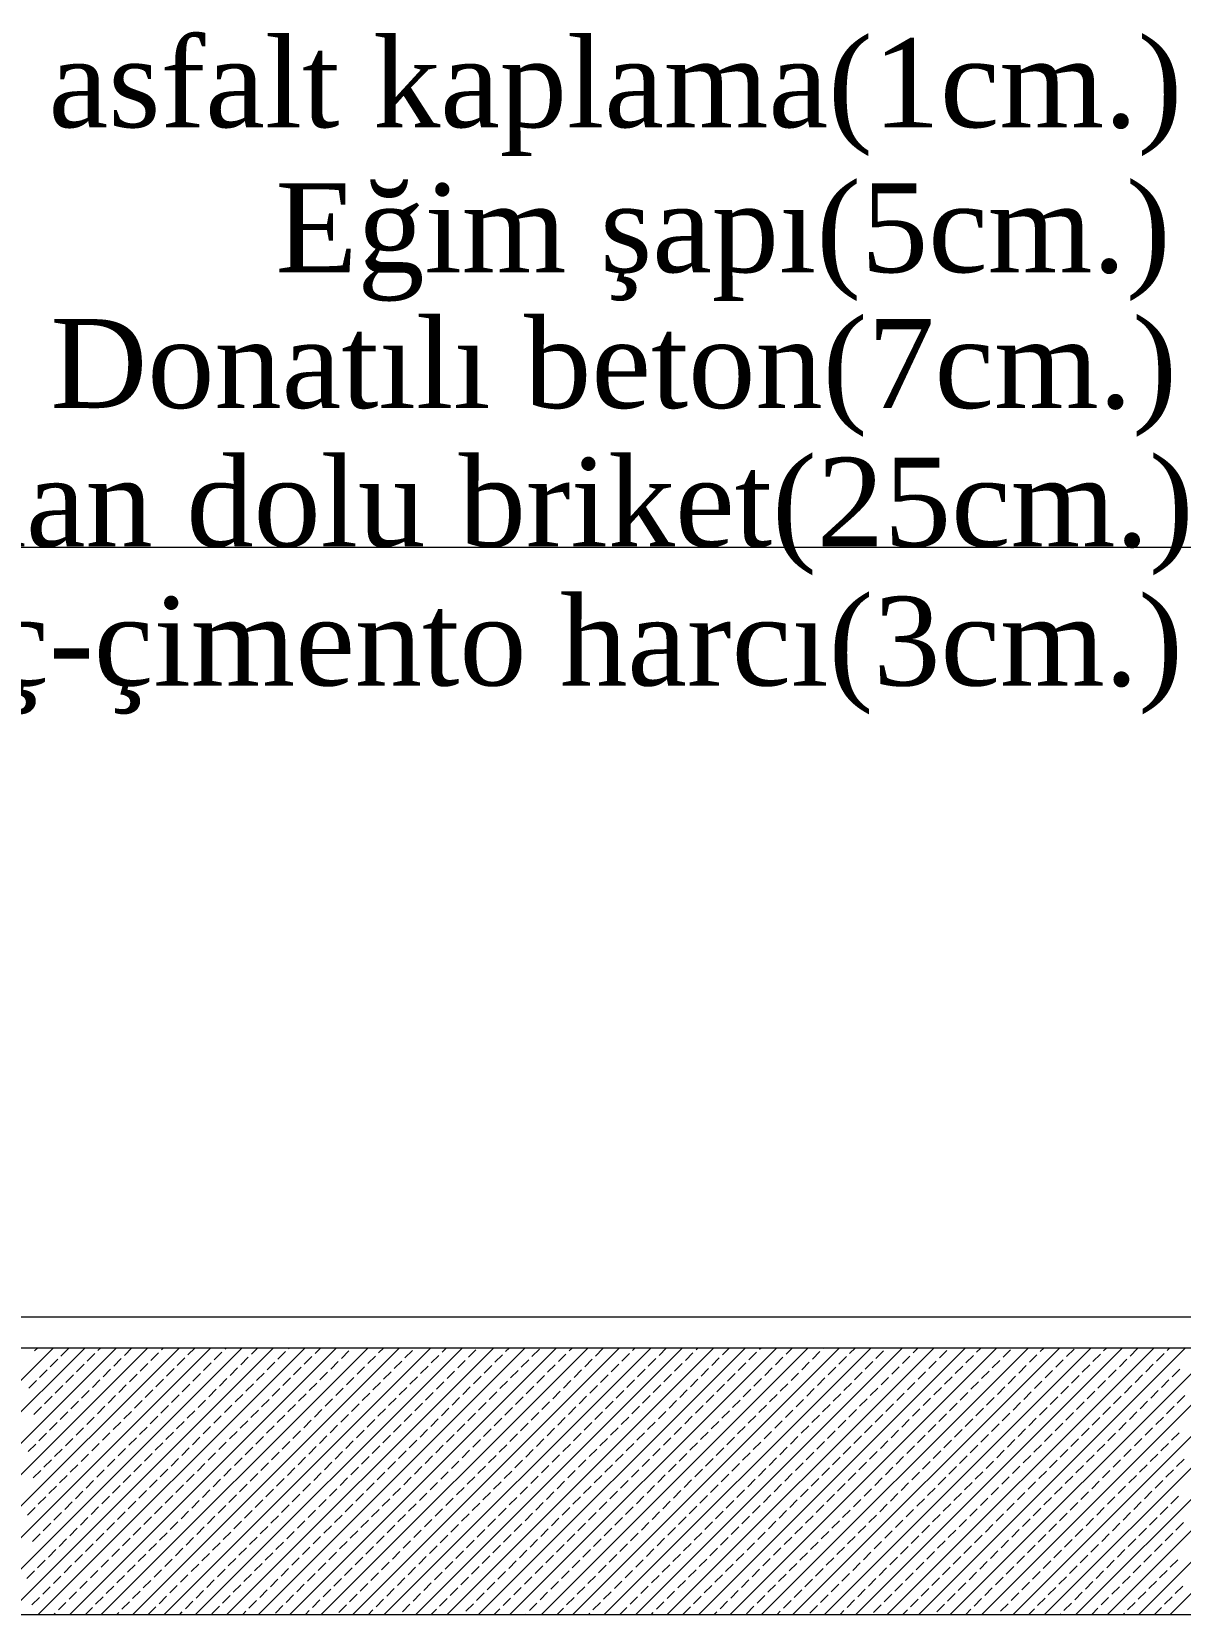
# Model space of a CAD drawing. Header units: millimetres. Extents: x -16104 to 67872, y -88009 to 12107.
# Drawn here: x 45274.4 to 45403.5, y -5663.5 to -5485.5 of the extents above; entities that cross this region are included whole.
import ezdxf

# ---------------------------------------------------------------- set-up
doc = ezdxf.new("R2010")
doc.units = ezdxf.units.MM
doc.layers.add('TARAMA', color=8, linetype='Continuous', lineweight=15)
doc.styles.add('ÖLÇÜ', font='times.ttf', dxfattribs={"height": 15})

msp = doc.modelspace()

# ---------------------------------------------------------------- linework, layer by layer
at = {"layer": 'TARAMA'}
for p, q in [((45564.53, -5543.52), (45060.03, -5543.52)), ((45041.2, -5630.04), (45492, -5630.04)), ((45041.2, -5630.04), (45440, -5630.04)), ((44625.03, -5633.52), (45689.53, -5633.52)), ((45246.84, -5663.52), (45276.84, -5633.52)), ((45250.37, -5663.52), (45280.37, -5633.52)), ((45253.91, -5663.52), (45283.91, -5633.52)), ((45257.44, -5663.52), (45287.44, -5633.52)), ((45260.98, -5663.52), (45290.98, -5633.52)), ((45264.51, -5663.52), (45294.51, -5633.52)), ((45268.05, -5663.52), (45298.05, -5633.52)), ((45271.58, -5663.52), (45301.58, -5633.52)), ((45274.69, -5633.89), (45275.06, -5633.52)), ((45275.12, -5663.52), (45305.12, -5633.52)), ((45276.46, -5635.66), (45277.31, -5634.81)), ((45277.66, -5634.46), (45278.51, -5633.61)), ((45278.65, -5663.52), (45308.65, -5633.52)), ((45280.63, -5635.02), (45281.48, -5634.17)), ((45281.83, -5633.82), (45282.14, -5633.52)), ((45282.19, -5663.52), (45312.19, -5633.52)), ((45283.6, -5635.59), (45284.45, -5634.74)), ((45284.8, -5634.39), (45285.65, -5633.54)), ((45285.73, -5663.52), (45315.73, -5633.52)), ((45287.77, -5634.95), (45288.62, -5634.1)), ((45288.97, -5633.75), (45289.21, -5633.52)), ((45289.26, -5663.52), (45319.26, -5633.52)), ((45290.74, -5635.52), (45291.59, -5634.67)), ((45291.94, -5634.32), (45292.74, -5633.52)), ((45292.8, -5663.52), (45322.8, -5633.52)), ((45294.91, -5634.88), (45295.76, -5634.03)), ((45296.12, -5633.68), (45296.28, -5633.52)), ((45296.33, -5663.52), (45326.33, -5633.52)), ((45297.88, -5635.45), (45298.73, -5634.6)), ((45299.09, -5634.24), (45299.81, -5633.52)), ((45299.87, -5663.52), (45329.87, -5633.52)), ((45302.06, -5634.81), (45302.9, -5633.96)), ((45303.26, -5633.61), (45303.35, -5633.52)), ((45303.4, -5663.52), (45333.4, -5633.52)), ((45305.03, -5635.38), (45305.87, -5634.53)), ((45306.23, -5634.17), (45306.88, -5633.52)), ((45306.94, -5663.52), (45336.94, -5633.52)), ((45309.2, -5634.74), (45310.05, -5633.89)), ((45310.4, -5633.54), (45310.42, -5633.52)), ((45310.47, -5663.52), (45340.47, -5633.52)), ((45312.17, -5635.31), (45313.02, -5634.46)), ((45313.37, -5634.1), (45313.96, -5633.52)), ((45314.01, -5663.52), (45344.01, -5633.52)), ((45316.34, -5634.67), (45317.19, -5633.82)), ((45317.55, -5663.52), (45347.55, -5633.52)), ((45319.31, -5635.23), (45320.16, -5634.39)), ((45320.51, -5634.03), (45321.03, -5633.52)), ((45321.08, -5663.52), (45351.08, -5633.52)), ((45322.28, -5635.8), (45323.13, -5634.95)), ((45323.48, -5634.6), (45324.33, -5633.75)), ((45324.62, -5663.52), (45354.62, -5633.52)), ((45326.45, -5635.16), (45327.3, -5634.32)), ((45327.65, -5633.96), (45328.1, -5633.52)), ((45328.15, -5663.52), (45358.15, -5633.52)), ((45329.42, -5635.73), (45330.27, -5634.88)), ((45330.62, -5634.53), (45331.47, -5633.68)), ((45331.69, -5663.52), (45361.69, -5633.52)), ((45333.59, -5635.09), (45334.44, -5634.24)), ((45334.8, -5633.89), (45335.17, -5633.52)), ((45335.22, -5663.52), (45365.22, -5633.52)), ((45336.56, -5635.66), (45337.41, -5634.81)), ((45337.76, -5634.46), (45338.61, -5633.61)), ((45338.76, -5663.52), (45368.76, -5633.52)), ((45340.73, -5635.02), (45341.58, -5634.17)), ((45341.94, -5633.82), (45342.24, -5633.52)), ((45342.29, -5663.52), (45372.29, -5633.52)), ((45343.7, -5635.59), (45344.55, -5634.74)), ((45344.91, -5634.39), (45345.76, -5633.54)), ((45345.83, -5663.52), (45375.83, -5633.52)), ((45347.88, -5634.95), (45348.73, -5634.1)), ((45349.08, -5633.75), (45349.31, -5633.52)), ((45349.37, -5663.52), (45379.37, -5633.52)), ((45350.85, -5635.52), (45351.69, -5634.67)), ((45352.05, -5634.32), (45352.85, -5633.52)), ((45352.9, -5663.52), (45382.9, -5633.52)), ((45355.02, -5634.88), (45355.87, -5634.03)), ((45356.22, -5633.68), (45356.38, -5633.52)), ((45356.44, -5663.52), (45386.44, -5633.52)), ((45357.99, -5635.45), (45358.84, -5634.6)), ((45359.19, -5634.24), (45359.92, -5633.52)), ((45359.97, -5663.52), (45389.97, -5633.52)), ((45362.16, -5634.81), (45363.01, -5633.96)), ((45363.36, -5633.61), (45363.45, -5633.52)), ((45363.51, -5663.52), (45393.51, -5633.52)), ((45365.13, -5635.38), (45365.98, -5634.53)), ((45366.33, -5634.17), (45366.99, -5633.52)), ((45367.04, -5663.52), (45397.04, -5633.52)), ((45369.3, -5634.74), (45370.15, -5633.89)), ((45370.5, -5633.54), (45370.52, -5633.52)), ((45370.58, -5663.52), (45400.58, -5633.52)), ((45372.27, -5635.31), (45373.12, -5634.46)), ((45373.47, -5634.1), (45374.06, -5633.52)), ((45374.11, -5663.52), (45404.11, -5633.52)), ((45376.44, -5634.67), (45377.29, -5633.82)), ((45377.65, -5663.52), (45407.65, -5633.52)), ((45379.41, -5635.23), (45380.26, -5634.39)), ((45380.62, -5634.03), (45381.13, -5633.52)), ((45381.19, -5663.52), (45411.19, -5633.52)), ((45382.38, -5635.8), (45383.23, -5634.95)), ((45383.59, -5634.6), (45384.43, -5633.75)), ((45384.72, -5663.52), (45414.72, -5633.52)), ((45386.56, -5635.16), (45387.4, -5634.32)), ((45387.76, -5633.96), (45388.2, -5633.52)), ((45388.26, -5663.52), (45418.26, -5633.52)), ((45389.53, -5635.73), (45390.37, -5634.88)), ((45390.73, -5634.53), (45391.58, -5633.68)), ((45391.79, -5663.52), (45421.79, -5633.52)), ((45393.7, -5635.09), (45394.55, -5634.24)), ((45394.9, -5633.89), (45395.27, -5633.52)), ((45395.33, -5663.52), (45425.33, -5633.52)), ((45396.67, -5635.66), (45397.52, -5634.81)), ((45397.87, -5634.46), (45398.72, -5633.61)), ((45398.86, -5663.52), (45428.86, -5633.52)), ((45400.84, -5635.02), (45401.69, -5634.17)), ((45402.04, -5633.82), (45402.34, -5633.52)), ((45402.4, -5663.52), (45432.4, -5633.52)), ((45275.26, -5636.86), (45276.11, -5636.01)), ((45278.23, -5637.43), (45279.08, -5636.58)), ((45279.43, -5636.22), (45280.28, -5635.38)), ((45282.4, -5636.79), (45283.25, -5635.94)), ((45285.37, -5637.36), (45286.22, -5636.51)), ((45286.57, -5636.15), (45287.42, -5635.31)), ((45289.54, -5636.72), (45290.39, -5635.87)), ((45292.51, -5637.28), (45293.36, -5636.44)), ((45293.71, -5636.08), (45294.56, -5635.23)), ((45296.68, -5636.65), (45297.53, -5635.8)), ((45299.65, -5637.21), (45300.5, -5636.37)), ((45300.85, -5636.01), (45301.7, -5635.16)), ((45303.82, -5636.58), (45304.67, -5635.73)), ((45306.79, -5637.14), (45307.64, -5636.29)), ((45308, -5635.94), (45308.84, -5635.09)), ((45310.97, -5636.51), (45311.81, -5635.66)), ((45313.94, -5637.07), (45314.78, -5636.22)), ((45315.14, -5635.87), (45315.99, -5635.02)), ((45318.11, -5636.44), (45318.96, -5635.59)), ((45321.08, -5637), (45321.93, -5636.15)), ((45324.05, -5637.57), (45324.9, -5636.72)), ((45325.25, -5636.37), (45326.1, -5635.52)), ((45328.22, -5636.93), (45329.07, -5636.08)), ((45331.19, -5637.5), (45332.04, -5636.65)), ((45332.39, -5636.29), (45333.24, -5635.45)), ((45335.36, -5636.86), (45336.21, -5636.01)), ((45338.33, -5637.43), (45339.18, -5636.58)), ((45339.53, -5636.22), (45340.38, -5635.38)), ((45342.5, -5636.79), (45343.35, -5635.94)), ((45345.47, -5637.36), (45346.32, -5636.51)), ((45346.67, -5636.15), (45347.52, -5635.31)), ((45349.64, -5636.72), (45350.49, -5635.87)), ((45352.61, -5637.28), (45353.46, -5636.44)), ((45353.82, -5636.08), (45354.66, -5635.23)), ((45356.79, -5636.65), (45357.63, -5635.8)), ((45359.76, -5637.21), (45360.6, -5636.37)), ((45360.96, -5636.01), (45361.81, -5635.16)), ((45363.93, -5636.58), (45364.78, -5635.73)), ((45366.9, -5637.14), (45367.75, -5636.29)), ((45368.1, -5635.94), (45368.95, -5635.09)), ((45371.07, -5636.51), (45371.92, -5635.66)), ((45374.04, -5637.07), (45374.89, -5636.22)), ((45375.24, -5635.87), (45376.09, -5635.02)), ((45378.21, -5636.44), (45379.06, -5635.59)), ((45381.18, -5637), (45382.03, -5636.15)), ((45384.15, -5637.57), (45385, -5636.72)), ((45385.35, -5636.37), (45386.2, -5635.52)), ((45388.32, -5636.93), (45389.17, -5636.08)), ((45391.29, -5637.5), (45392.14, -5636.65)), ((45392.49, -5636.29), (45393.34, -5635.45)), ((45395.46, -5636.86), (45396.31, -5636.01)), ((45398.43, -5637.43), (45399.28, -5636.58)), ((45399.64, -5636.22), (45400.49, -5635.38)), ((45402.61, -5636.79), (45403.46, -5635.94)), ((45274.05, -5638.06), (45274.9, -5637.21)), ((45277.02, -5638.63), (45277.87, -5637.78)), ((45279.99, -5639.19), (45280.84, -5638.35)), ((45281.2, -5637.99), (45282.04, -5637.14)), ((45284.17, -5638.56), (45285.01, -5637.71)), ((45287.14, -5639.12), (45287.98, -5638.27)), ((45288.34, -5637.92), (45289.19, -5637.07)), ((45291.31, -5638.49), (45292.16, -5637.64)), ((45294.28, -5639.05), (45295.13, -5638.2)), ((45295.48, -5637.85), (45296.33, -5637)), ((45298.45, -5638.42), (45299.3, -5637.57)), ((45301.42, -5638.98), (45302.27, -5638.13)), ((45302.62, -5637.78), (45303.47, -5636.93)), ((45305.59, -5638.35), (45306.44, -5637.5)), ((45308.56, -5638.91), (45309.41, -5638.06)), ((45309.76, -5637.71), (45310.61, -5636.86)), ((45312.73, -5638.27), (45313.58, -5637.43)), ((45315.7, -5638.84), (45316.55, -5637.99)), ((45316.91, -5637.64), (45317.75, -5636.79)), ((45319.88, -5638.2), (45320.72, -5637.36)), ((45322.84, -5638.77), (45323.69, -5637.92)), ((45325.81, -5639.34), (45326.66, -5638.49)), ((45327.02, -5638.13), (45327.87, -5637.28)), ((45329.99, -5638.7), (45330.84, -5637.85)), ((45332.96, -5639.26), (45333.81, -5638.42)), ((45334.16, -5638.06), (45335.01, -5637.21)), ((45337.13, -5638.63), (45337.98, -5637.78)), ((45340.1, -5639.19), (45340.95, -5638.35)), ((45341.3, -5637.99), (45342.15, -5637.14)), ((45344.27, -5638.56), (45345.12, -5637.71)), ((45347.24, -5639.12), (45348.09, -5638.27)), ((45348.44, -5637.92), (45349.29, -5637.07)), ((45351.41, -5638.49), (45352.26, -5637.64)), ((45354.38, -5639.05), (45355.23, -5638.2)), ((45355.58, -5637.85), (45356.43, -5637)), ((45358.55, -5638.42), (45359.4, -5637.57)), ((45361.52, -5638.98), (45362.37, -5638.13)), ((45362.73, -5637.78), (45363.57, -5636.93)), ((45365.7, -5638.35), (45366.54, -5637.5)), ((45368.67, -5638.91), (45369.51, -5638.06)), ((45369.87, -5637.71), (45370.72, -5636.86)), ((45372.84, -5638.27), (45373.69, -5637.43)), ((45375.81, -5638.84), (45376.66, -5637.99)), ((45377.01, -5637.64), (45377.86, -5636.79)), ((45379.98, -5638.2), (45380.83, -5637.36)), ((45382.95, -5638.77), (45383.8, -5637.92)), ((45385.92, -5639.34), (45386.77, -5638.49)), ((45387.12, -5638.13), (45387.97, -5637.28)), ((45390.09, -5638.7), (45390.94, -5637.85)), ((45393.06, -5639.26), (45393.91, -5638.42)), ((45394.26, -5638.06), (45395.11, -5637.21)), ((45397.23, -5638.63), (45398.08, -5637.78)), ((45400.2, -5639.19), (45401.05, -5638.35)), ((45401.4, -5637.99), (45402.25, -5637.14)), ((45274.62, -5641.03), (45275.47, -5640.18)), ((45275.82, -5639.83), (45276.67, -5638.98)), ((45278.79, -5640.4), (45279.64, -5639.55)), ((45281.76, -5640.96), (45282.61, -5640.11)), ((45282.96, -5639.76), (45283.81, -5638.91)), ((45285.93, -5640.33), (45286.78, -5639.48)), ((45288.9, -5640.89), (45289.75, -5640.04)), ((45290.11, -5639.69), (45290.95, -5638.84)), ((45293.08, -5640.25), (45293.92, -5639.41)), ((45296.05, -5640.82), (45296.89, -5639.97)), ((45297.25, -5639.62), (45298.1, -5638.77)), ((45300.22, -5640.18), (45301.07, -5639.34)), ((45303.19, -5640.75), (45304.04, -5639.9)), ((45304.39, -5639.55), (45305.24, -5638.7)), ((45307.36, -5640.11), (45308.21, -5639.26)), ((45310.33, -5640.68), (45311.18, -5639.83)), ((45311.53, -5639.48), (45312.38, -5638.63)), ((45314.5, -5640.04), (45315.35, -5639.19)), ((45317.47, -5640.61), (45318.32, -5639.76)), ((45318.67, -5639.41), (45319.52, -5638.56)), ((45321.64, -5639.97), (45322.49, -5639.12)), ((45324.61, -5640.54), (45325.46, -5639.69)), ((45327.58, -5641.1), (45328.43, -5640.25)), ((45328.78, -5639.9), (45329.63, -5639.05)), ((45331.75, -5640.47), (45332.6, -5639.62)), ((45334.72, -5641.03), (45335.57, -5640.18)), ((45335.93, -5639.83), (45336.77, -5638.98)), ((45338.9, -5640.4), (45339.74, -5639.55)), ((45341.87, -5640.96), (45342.71, -5640.11)), ((45343.07, -5639.76), (45343.92, -5638.91)), ((45346.04, -5640.33), (45346.89, -5639.48)), ((45349.01, -5640.89), (45349.86, -5640.04)), ((45350.21, -5639.69), (45351.06, -5638.84)), ((45353.18, -5640.25), (45354.03, -5639.41)), ((45356.15, -5640.82), (45357, -5639.97)), ((45357.35, -5639.62), (45358.2, -5638.77)), ((45360.32, -5640.18), (45361.17, -5639.34)), ((45363.29, -5640.75), (45364.14, -5639.9)), ((45364.49, -5639.55), (45365.34, -5638.7)), ((45367.46, -5640.11), (45368.31, -5639.26)), ((45370.43, -5640.68), (45371.28, -5639.83)), ((45371.64, -5639.48), (45372.48, -5638.63)), ((45374.61, -5640.04), (45375.45, -5639.19)), ((45377.58, -5640.61), (45378.42, -5639.76)), ((45378.78, -5639.41), (45379.63, -5638.56)), ((45381.75, -5639.97), (45382.6, -5639.12)), ((45384.72, -5640.54), (45385.57, -5639.69)), ((45387.69, -5641.1), (45388.54, -5640.25)), ((45388.89, -5639.9), (45389.74, -5639.05)), ((45391.86, -5640.47), (45392.71, -5639.62)), ((45394.83, -5641.03), (45395.68, -5640.18)), ((45396.03, -5639.83), (45396.88, -5638.98)), ((45399, -5640.4), (45399.85, -5639.55)), ((45401.97, -5640.96), (45402.82, -5640.11)), ((45403.17, -5639.76), (45404.02, -5638.91)), ((45276.39, -5642.8), (45277.24, -5641.95)), ((45277.59, -5641.6), (45278.44, -5640.75)), ((45280.56, -5642.16), (45281.41, -5641.32)), ((45283.53, -5642.73), (45284.38, -5641.88)), ((45284.73, -5641.53), (45285.58, -5640.68)), ((45287.7, -5642.09), (45288.55, -5641.24)), ((45290.67, -5642.66), (45291.52, -5641.81)), ((45291.87, -5641.46), (45292.72, -5640.61)), ((45294.84, -5642.02), (45295.69, -5641.17)), ((45297.81, -5642.59), (45298.66, -5641.74)), ((45299.02, -5641.39), (45299.86, -5640.54)), ((45301.99, -5641.95), (45302.83, -5641.1)), ((45304.96, -5642.52), (45305.8, -5641.67)), ((45306.16, -5641.32), (45307.01, -5640.47)), ((45309.13, -5641.88), (45309.98, -5641.03)), ((45312.1, -5642.45), (45312.95, -5641.6)), ((45313.3, -5641.24), (45314.15, -5640.4)), ((45316.27, -5641.81), (45317.12, -5640.96)), ((45319.24, -5642.38), (45320.09, -5641.53)), ((45320.44, -5641.17), (45321.29, -5640.33)), ((45323.41, -5641.74), (45324.26, -5640.89)), ((45326.38, -5642.31), (45327.23, -5641.46)), ((45329.35, -5642.87), (45330.2, -5642.02)), ((45330.55, -5641.67), (45331.4, -5640.82)), ((45333.52, -5642.23), (45334.37, -5641.39)), ((45336.49, -5642.8), (45337.34, -5641.95)), ((45337.69, -5641.6), (45338.54, -5640.75)), ((45340.66, -5642.16), (45341.51, -5641.32)), ((45343.63, -5642.73), (45344.48, -5641.88)), ((45344.84, -5641.53), (45345.68, -5640.68)), ((45347.81, -5642.09), (45348.65, -5641.24)), ((45350.78, -5642.66), (45351.62, -5641.81)), ((45351.98, -5641.46), (45352.83, -5640.61)), ((45354.95, -5642.02), (45355.8, -5641.17)), ((45357.92, -5642.59), (45358.77, -5641.74)), ((45359.12, -5641.39), (45359.97, -5640.54)), ((45362.09, -5641.95), (45362.94, -5641.1)), ((45365.06, -5642.52), (45365.91, -5641.67)), ((45366.26, -5641.32), (45367.11, -5640.47)), ((45369.23, -5641.88), (45370.08, -5641.03)), ((45372.2, -5642.45), (45373.05, -5641.6)), ((45373.4, -5641.24), (45374.25, -5640.4)), ((45376.37, -5641.81), (45377.22, -5640.96)), ((45379.34, -5642.38), (45380.19, -5641.53)), ((45380.54, -5641.17), (45381.39, -5640.33)), ((45383.51, -5641.74), (45384.36, -5640.89)), ((45386.48, -5642.31), (45387.33, -5641.46)), ((45389.45, -5642.87), (45390.3, -5642.02)), ((45390.66, -5641.67), (45391.51, -5640.82)), ((45393.63, -5642.23), (45394.47, -5641.39)), ((45396.6, -5642.8), (45397.44, -5641.95)), ((45397.8, -5641.6), (45398.65, -5640.75)), ((45400.77, -5642.16), (45401.62, -5641.32)), ((45275.19, -5644), (45276.03, -5643.15)), ((45278.16, -5644.57), (45279, -5643.72)), ((45279.36, -5643.37), (45280.21, -5642.52)), ((45282.33, -5643.93), (45283.18, -5643.08)), ((45285.3, -5644.5), (45286.15, -5643.65)), ((45286.5, -5643.3), (45287.35, -5642.45)), ((45289.47, -5643.86), (45290.32, -5643.01)), ((45292.44, -5644.43), (45293.29, -5643.58)), ((45293.64, -5643.22), (45294.49, -5642.38)), ((45296.61, -5643.79), (45297.46, -5642.94)), ((45299.58, -5644.36), (45300.43, -5643.51)), ((45300.78, -5643.15), (45301.63, -5642.31)), ((45303.75, -5643.72), (45304.6, -5642.87)), ((45306.72, -5644.29), (45307.57, -5643.44)), ((45307.93, -5643.08), (45308.77, -5642.23)), ((45310.89, -5643.65), (45311.74, -5642.8)), ((45313.86, -5644.21), (45314.71, -5643.37)), ((45315.07, -5643.01), (45315.92, -5642.16)), ((45318.04, -5643.58), (45318.89, -5642.73)), ((45321.01, -5644.14), (45321.86, -5643.3)), ((45322.21, -5642.94), (45323.06, -5642.09)), ((45323.98, -5644.71), (45324.82, -5643.86)), ((45325.18, -5643.51), (45326.03, -5642.66)), ((45328.15, -5644.07), (45329, -5643.22)), ((45331.12, -5644.64), (45331.97, -5643.79)), ((45332.32, -5643.44), (45333.17, -5642.59)), ((45335.29, -5644), (45336.14, -5643.15)), ((45338.26, -5644.57), (45339.11, -5643.72)), ((45339.46, -5643.37), (45340.31, -5642.52)), ((45342.43, -5643.93), (45343.28, -5643.08)), ((45345.4, -5644.5), (45346.25, -5643.65)), ((45346.6, -5643.3), (45347.45, -5642.45)), ((45349.57, -5643.86), (45350.42, -5643.01)), ((45352.54, -5644.43), (45353.39, -5643.58)), ((45353.75, -5643.22), (45354.59, -5642.38)), ((45356.72, -5643.79), (45357.56, -5642.94)), ((45359.69, -5644.36), (45360.53, -5643.51)), ((45360.89, -5643.15), (45361.74, -5642.31)), ((45363.86, -5643.72), (45364.71, -5642.87)), ((45366.83, -5644.29), (45367.68, -5643.44)), ((45368.03, -5643.08), (45368.88, -5642.23)), ((45371, -5643.65), (45371.85, -5642.8)), ((45373.97, -5644.21), (45374.82, -5643.37)), ((45375.17, -5643.01), (45376.02, -5642.16)), ((45378.14, -5643.58), (45378.99, -5642.73)), ((45381.11, -5644.14), (45381.96, -5643.3)), ((45382.31, -5642.94), (45383.16, -5642.09)), ((45384.08, -5644.71), (45384.93, -5643.86)), ((45385.28, -5643.51), (45386.13, -5642.66)), ((45388.25, -5644.07), (45389.1, -5643.22)), ((45391.22, -5644.64), (45392.07, -5643.79)), ((45392.42, -5643.44), (45393.27, -5642.59)), ((45395.39, -5644), (45396.24, -5643.15)), ((45398.36, -5644.57), (45399.21, -5643.72)), ((45399.57, -5643.37), (45400.41, -5642.52)), ((45402.54, -5643.93), (45403.38, -5643.08)), ((45273.98, -5645.2), (45274.83, -5644.36)), ((45276.95, -5645.77), (45277.8, -5644.92)), ((45279.92, -5646.34), (45280.77, -5645.49)), ((45281.13, -5645.13), (45281.97, -5644.29)), ((45284.1, -5645.7), (45284.94, -5644.85)), ((45287.07, -5646.27), (45287.91, -5645.42)), ((45288.27, -5645.06), (45289.12, -5644.21)), ((45291.24, -5645.63), (45292.09, -5644.78)), ((45294.21, -5646.19), (45295.06, -5645.35)), ((45295.41, -5644.99), (45296.26, -5644.14)), ((45298.38, -5645.56), (45299.23, -5644.71)), ((45301.35, -5646.12), (45302.2, -5645.28)), ((45302.55, -5644.92), (45303.4, -5644.07)), ((45305.52, -5645.49), (45306.37, -5644.64)), ((45308.49, -5646.05), (45309.34, -5645.2)), ((45309.69, -5644.85), (45310.54, -5644)), ((45312.66, -5645.42), (45313.51, -5644.57)), ((45315.63, -5645.98), (45316.48, -5645.13)), ((45316.83, -5644.78), (45317.68, -5643.93)), ((45319.8, -5645.35), (45320.65, -5644.5)), ((45322.77, -5645.91), (45323.62, -5645.06)), ((45325.74, -5646.48), (45326.59, -5645.63)), ((45326.95, -5645.28), (45327.79, -5644.43)), ((45329.92, -5645.84), (45330.76, -5644.99)), ((45332.89, -5646.41), (45333.73, -5645.56)), ((45334.09, -5645.2), (45334.94, -5644.36)), ((45337.06, -5645.77), (45337.91, -5644.92)), ((45340.03, -5646.34), (45340.88, -5645.49)), ((45341.23, -5645.13), (45342.08, -5644.29)), ((45344.2, -5645.7), (45345.05, -5644.85)), ((45347.17, -5646.27), (45348.02, -5645.42)), ((45348.37, -5645.06), (45349.22, -5644.21)), ((45351.34, -5645.63), (45352.19, -5644.78)), ((45354.31, -5646.19), (45355.16, -5645.35)), ((45355.51, -5644.99), (45356.36, -5644.14)), ((45358.48, -5645.56), (45359.33, -5644.71)), ((45361.45, -5646.12), (45362.3, -5645.28)), ((45362.66, -5644.92), (45363.5, -5644.07)), ((45365.62, -5645.49), (45366.47, -5644.64)), ((45368.59, -5646.05), (45369.44, -5645.2)), ((45369.8, -5644.85), (45370.65, -5644)), ((45372.77, -5645.42), (45373.62, -5644.57)), ((45375.74, -5645.98), (45376.59, -5645.13)), ((45376.94, -5644.78), (45377.79, -5643.93)), ((45379.91, -5645.35), (45380.76, -5644.5)), ((45382.88, -5645.91), (45383.73, -5645.06)), ((45385.85, -5646.48), (45386.7, -5645.63)), ((45387.05, -5645.28), (45387.9, -5644.43)), ((45390.02, -5645.84), (45390.87, -5644.99)), ((45392.99, -5646.41), (45393.84, -5645.56)), ((45394.19, -5645.2), (45395.04, -5644.36)), ((45397.16, -5645.77), (45398.01, -5644.92)), ((45400.13, -5646.34), (45400.98, -5645.49)), ((45401.33, -5645.13), (45402.18, -5644.29)), ((45274.55, -5648.17), (45275.4, -5647.33)), ((45275.75, -5646.97), (45276.6, -5646.12)), ((45278.72, -5647.54), (45279.57, -5646.69)), ((45281.69, -5648.1), (45282.54, -5647.26)), ((45282.89, -5646.9), (45283.74, -5646.05)), ((45285.86, -5647.47), (45286.71, -5646.62)), ((45288.83, -5648.03), (45289.68, -5647.18)), ((45290.04, -5646.83), (45290.88, -5645.98)), ((45293.01, -5647.4), (45293.85, -5646.55)), ((45295.97, -5647.96), (45296.82, -5647.11)), ((45297.18, -5646.76), (45298.03, -5645.91)), ((45300.15, -5647.33), (45301, -5646.48)), ((45303.12, -5647.89), (45303.97, -5647.04)), ((45304.32, -5646.69), (45305.17, -5645.84)), ((45307.29, -5647.26), (45308.14, -5646.41)), ((45310.26, -5647.82), (45311.11, -5646.97)), ((45311.46, -5646.62), (45312.31, -5645.77)), ((45314.43, -5647.18), (45315.28, -5646.34)), ((45317.4, -5647.75), (45318.25, -5646.9)), ((45318.6, -5646.55), (45319.45, -5645.7)), ((45321.57, -5647.11), (45322.42, -5646.27)), ((45324.54, -5647.68), (45325.39, -5646.83)), ((45327.51, -5648.25), (45328.36, -5647.4)), ((45328.71, -5647.04), (45329.56, -5646.19)), ((45331.68, -5647.61), (45332.53, -5646.76)), ((45334.65, -5648.17), (45335.5, -5647.33)), ((45335.86, -5646.97), (45336.7, -5646.12)), ((45338.83, -5647.54), (45339.67, -5646.69)), ((45341.8, -5648.1), (45342.64, -5647.26)), ((45343, -5646.9), (45343.85, -5646.05)), ((45345.97, -5647.47), (45346.82, -5646.62)), ((45348.94, -5648.03), (45349.79, -5647.18)), ((45350.14, -5646.83), (45350.99, -5645.98)), ((45353.11, -5647.4), (45353.96, -5646.55)), ((45356.08, -5647.96), (45356.93, -5647.11)), ((45357.28, -5646.76), (45358.13, -5645.91)), ((45360.25, -5647.33), (45361.1, -5646.48)), ((45363.22, -5647.89), (45364.07, -5647.04)), ((45364.42, -5646.69), (45365.27, -5645.84)), ((45367.39, -5647.26), (45368.24, -5646.41)), ((45370.36, -5647.82), (45371.21, -5646.97)), ((45371.56, -5646.62), (45372.41, -5645.77)), ((45374.53, -5647.18), (45375.38, -5646.34)), ((45377.5, -5647.75), (45378.35, -5646.9)), ((45378.71, -5646.55), (45379.55, -5645.7)), ((45381.68, -5647.11), (45382.52, -5646.27)), ((45384.65, -5647.68), (45385.49, -5646.83)), ((45387.62, -5648.25), (45388.46, -5647.4)), ((45388.82, -5647.04), (45389.67, -5646.19)), ((45391.79, -5647.61), (45392.64, -5646.76)), ((45394.76, -5648.17), (45395.61, -5647.33)), ((45395.96, -5646.97), (45396.81, -5646.12)), ((45398.93, -5647.54), (45399.78, -5646.69)), ((45401.9, -5648.1), (45402.75, -5647.26)), ((45403.1, -5646.9), (45403.95, -5646.05)), ((45276.32, -5649.94), (45277.17, -5649.09)), ((45277.52, -5648.74), (45278.37, -5647.89)), ((45280.49, -5649.31), (45281.34, -5648.46)), ((45283.46, -5649.87), (45284.31, -5649.02)), ((45284.66, -5648.67), (45285.51, -5647.82)), ((45287.63, -5649.24), (45288.48, -5648.39)), ((45290.6, -5649.8), (45291.45, -5648.95)), ((45291.8, -5648.6), (45292.65, -5647.75)), ((45294.77, -5649.16), (45295.62, -5648.32)), ((45297.74, -5649.73), (45298.59, -5648.88)), ((45298.94, -5648.53), (45299.79, -5647.68)), ((45301.91, -5649.09), (45302.76, -5648.25)), ((45304.88, -5649.66), (45305.73, -5648.81)), ((45306.09, -5648.46), (45306.94, -5647.61)), ((45309.06, -5649.02), (45309.9, -5648.17)), ((45312.03, -5649.59), (45312.87, -5648.74)), ((45313.23, -5648.39), (45314.08, -5647.54)), ((45316.2, -5648.95), (45317.05, -5648.1)), ((45319.17, -5649.52), (45320.02, -5648.67)), ((45320.37, -5648.32), (45321.22, -5647.47)), ((45323.34, -5648.88), (45324.19, -5648.03)), ((45326.31, -5649.45), (45327.16, -5648.6)), ((45329.28, -5650.01), (45330.13, -5649.16)), ((45330.48, -5648.81), (45331.33, -5647.96)), ((45333.45, -5649.38), (45334.3, -5648.53)), ((45336.42, -5649.94), (45337.27, -5649.09)), ((45337.62, -5648.74), (45338.47, -5647.89)), ((45340.59, -5649.31), (45341.44, -5648.46)), ((45343.56, -5649.87), (45344.41, -5649.02)), ((45344.77, -5648.67), (45345.61, -5647.82)), ((45347.74, -5649.24), (45348.58, -5648.39)), ((45350.7, -5649.8), (45351.55, -5648.95)), ((45351.91, -5648.6), (45352.76, -5647.75)), ((45354.88, -5649.16), (45355.73, -5648.32)), ((45357.85, -5649.73), (45358.7, -5648.88)), ((45359.05, -5648.53), (45359.9, -5647.68)), ((45362.02, -5649.09), (45362.87, -5648.25)), ((45364.99, -5649.66), (45365.84, -5648.81)), ((45366.19, -5648.46), (45367.04, -5647.61)), ((45369.16, -5649.02), (45370.01, -5648.17)), ((45372.13, -5649.59), (45372.98, -5648.74)), ((45373.33, -5648.39), (45374.18, -5647.54)), ((45376.3, -5648.95), (45377.15, -5648.1)), ((45379.27, -5649.52), (45380.12, -5648.67)), ((45380.47, -5648.32), (45381.32, -5647.47)), ((45383.44, -5648.88), (45384.29, -5648.03)), ((45386.41, -5649.45), (45387.26, -5648.6)), ((45389.38, -5650.01), (45390.23, -5649.16)), ((45390.59, -5648.81), (45391.43, -5647.96)), ((45393.56, -5649.38), (45394.4, -5648.53)), ((45396.53, -5649.94), (45397.37, -5649.09)), ((45397.73, -5648.74), (45398.58, -5647.89)), ((45400.7, -5649.31), (45401.55, -5648.46)), ((45275.12, -5651.14), (45275.96, -5650.3)), ((45278.09, -5651.71), (45278.93, -5650.86)), ((45279.29, -5650.51), (45280.14, -5649.66)), ((45282.26, -5651.07), (45283.11, -5650.22)), ((45285.23, -5651.64), (45286.08, -5650.79)), ((45286.43, -5650.44), (45287.28, -5649.59)), ((45289.4, -5651), (45290.25, -5650.15)), ((45292.37, -5651.57), (45293.22, -5650.72)), ((45293.57, -5650.37), (45294.42, -5649.52)), ((45296.54, -5650.93), (45297.39, -5650.08)), ((45299.51, -5651.5), (45300.36, -5650.65)), ((45300.71, -5650.3), (45301.56, -5649.45)), ((45303.68, -5650.86), (45304.53, -5650.01)), ((45306.65, -5651.43), (45307.5, -5650.58)), ((45307.85, -5650.22), (45308.7, -5649.38)), ((45310.82, -5650.79), (45311.67, -5649.94)), ((45313.79, -5651.36), (45314.64, -5650.51)), ((45315, -5650.15), (45315.84, -5649.31)), ((45317.97, -5650.72), (45318.81, -5649.87)), ((45320.94, -5651.29), (45321.78, -5650.44)), ((45322.14, -5650.08), (45322.99, -5649.24)), ((45325.11, -5650.65), (45325.96, -5649.8)), ((45328.08, -5651.21), (45328.93, -5650.37)), ((45331.05, -5651.78), (45331.9, -5650.93)), ((45332.25, -5650.58), (45333.1, -5649.73)), ((45335.22, -5651.14), (45336.07, -5650.3)), ((45338.19, -5651.71), (45339.04, -5650.86)), ((45339.39, -5650.51), (45340.24, -5649.66)), ((45342.36, -5651.07), (45343.21, -5650.22)), ((45345.33, -5651.64), (45346.18, -5650.79)), ((45346.53, -5650.44), (45347.38, -5649.59)), ((45349.5, -5651), (45350.35, -5650.15)), ((45352.47, -5651.57), (45353.32, -5650.72)), ((45353.67, -5650.37), (45354.52, -5649.52)), ((45356.64, -5650.93), (45357.49, -5650.08)), ((45359.61, -5651.5), (45360.46, -5650.65)), ((45360.82, -5650.3), (45361.67, -5649.45)), ((45363.79, -5650.86), (45364.63, -5650.01)), ((45366.76, -5651.43), (45367.6, -5650.58)), ((45367.96, -5650.22), (45368.81, -5649.38)), ((45370.93, -5650.79), (45371.78, -5649.94)), ((45373.9, -5651.36), (45374.75, -5650.51)), ((45375.1, -5650.15), (45375.95, -5649.31)), ((45378.07, -5650.72), (45378.92, -5649.87)), ((45381.04, -5651.29), (45381.89, -5650.44)), ((45382.24, -5650.08), (45383.09, -5649.24)), ((45385.21, -5650.65), (45386.06, -5649.8)), ((45388.18, -5651.21), (45389.03, -5650.37)), ((45391.15, -5651.78), (45392, -5650.93)), ((45392.35, -5650.58), (45393.2, -5649.73)), ((45395.32, -5651.14), (45396.17, -5650.3)), ((45398.29, -5651.71), (45399.14, -5650.86)), ((45399.5, -5650.51), (45400.34, -5649.66)), ((45402.47, -5651.07), (45403.31, -5650.22)), ((45273.91, -5652.35), (45274.76, -5651.5)), ((45276.88, -5652.91), (45277.73, -5652.06)), ((45279.85, -5653.48), (45280.7, -5652.63)), ((45281.05, -5652.28), (45281.9, -5651.43)), ((45284.02, -5652.84), (45284.87, -5651.99)), ((45286.99, -5653.41), (45287.84, -5652.56)), ((45288.2, -5652.2), (45289.05, -5651.36)), ((45291.17, -5652.77), (45292.02, -5651.92)), ((45294.14, -5653.34), (45294.98, -5652.49)), ((45295.34, -5652.13), (45296.19, -5651.29)), ((45298.31, -5652.7), (45299.16, -5651.85)), ((45301.28, -5653.27), (45302.13, -5652.42)), ((45302.48, -5652.06), (45303.33, -5651.21)), ((45305.45, -5652.63), (45306.3, -5651.78)), ((45308.42, -5653.19), (45309.27, -5652.35)), ((45309.62, -5651.99), (45310.47, -5651.14)), ((45312.59, -5652.56), (45313.44, -5651.71)), ((45315.56, -5653.12), (45316.41, -5652.28)), ((45316.76, -5651.92), (45317.61, -5651.07)), ((45319.73, -5652.49), (45320.58, -5651.64)), ((45322.7, -5653.05), (45323.55, -5652.2)), ((45323.91, -5651.85), (45324.75, -5651)), ((45326.88, -5652.42), (45327.72, -5651.57)), ((45329.85, -5652.98), (45330.69, -5652.13)), ((45332.82, -5653.55), (45333.66, -5652.7)), ((45334.02, -5652.35), (45334.87, -5651.5)), ((45336.99, -5652.91), (45337.84, -5652.06)), ((45339.96, -5653.48), (45340.81, -5652.63)), ((45341.16, -5652.28), (45342.01, -5651.43)), ((45344.13, -5652.84), (45344.98, -5651.99)), ((45347.1, -5653.41), (45347.95, -5652.56)), ((45348.3, -5652.2), (45349.15, -5651.36)), ((45351.27, -5652.77), (45352.12, -5651.92)), ((45354.24, -5653.34), (45355.09, -5652.49)), ((45355.44, -5652.13), (45356.29, -5651.29)), ((45358.41, -5652.7), (45359.26, -5651.85)), ((45361.38, -5653.27), (45362.23, -5652.42)), ((45362.58, -5652.06), (45363.43, -5651.21)), ((45365.55, -5652.63), (45366.4, -5651.78)), ((45368.52, -5653.19), (45369.37, -5652.35)), ((45369.73, -5651.99), (45370.57, -5651.14)), ((45372.7, -5652.56), (45373.54, -5651.71)), ((45375.67, -5653.12), (45376.51, -5652.28)), ((45376.87, -5651.92), (45377.72, -5651.07)), ((45379.84, -5652.49), (45380.69, -5651.64)), ((45382.81, -5653.05), (45383.66, -5652.2)), ((45384.01, -5651.85), (45384.86, -5651)), ((45386.98, -5652.42), (45387.83, -5651.57)), ((45389.95, -5652.98), (45390.8, -5652.13)), ((45392.92, -5653.55), (45393.77, -5652.7)), ((45394.12, -5652.35), (45394.97, -5651.5)), ((45397.09, -5652.91), (45397.94, -5652.06)), ((45400.06, -5653.48), (45400.91, -5652.63)), ((45401.26, -5652.28), (45402.11, -5651.43)), ((45274.48, -5655.32), (45275.33, -5654.47)), ((45275.68, -5654.11), (45276.53, -5653.27)), ((45278.65, -5654.68), (45279.5, -5653.83)), ((45281.62, -5655.25), (45282.47, -5654.4)), ((45282.82, -5654.04), (45283.67, -5653.19)), ((45285.79, -5654.61), (45286.64, -5653.76)), ((45288.76, -5655.17), (45289.61, -5654.33)), ((45289.96, -5653.97), (45290.81, -5653.12)), ((45292.93, -5654.54), (45293.78, -5653.69)), ((45295.9, -5655.1), (45296.75, -5654.26)), ((45297.11, -5653.9), (45297.95, -5653.05)), ((45300.08, -5654.47), (45300.92, -5653.62)), ((45303.05, -5655.03), (45303.89, -5654.18)), ((45304.25, -5653.83), (45305.1, -5652.98)), ((45307.22, -5654.4), (45308.07, -5653.55)), ((45310.19, -5654.96), (45311.04, -5654.11)), ((45311.39, -5653.76), (45312.24, -5652.91)), ((45314.36, -5654.33), (45315.21, -5653.48)), ((45317.33, -5654.89), (45318.18, -5654.04)), ((45318.53, -5653.69), (45319.38, -5652.84)), ((45321.5, -5654.26), (45322.35, -5653.41)), ((45324.47, -5654.82), (45325.32, -5653.97)), ((45325.67, -5653.62), (45326.52, -5652.77)), ((45327.44, -5655.39), (45328.29, -5654.54)), ((45328.64, -5654.18), (45329.49, -5653.34)), ((45331.61, -5654.75), (45332.46, -5653.9)), ((45334.58, -5655.32), (45335.43, -5654.47)), ((45335.79, -5654.11), (45336.63, -5653.27)), ((45338.75, -5654.68), (45339.6, -5653.83)), ((45341.72, -5655.25), (45342.57, -5654.4)), ((45342.93, -5654.04), (45343.78, -5653.19)), ((45345.9, -5654.61), (45346.75, -5653.76)), ((45348.87, -5655.17), (45349.72, -5654.33)), ((45350.07, -5653.97), (45350.92, -5653.12)), ((45353.04, -5654.54), (45353.89, -5653.69)), ((45356.01, -5655.1), (45356.86, -5654.26)), ((45357.21, -5653.9), (45358.06, -5653.05)), ((45360.18, -5654.47), (45361.03, -5653.62)), ((45363.15, -5655.03), (45364, -5654.18)), ((45364.35, -5653.83), (45365.2, -5652.98)), ((45367.32, -5654.4), (45368.17, -5653.55)), ((45370.29, -5654.96), (45371.14, -5654.11)), ((45371.49, -5653.76), (45372.34, -5652.91)), ((45374.46, -5654.33), (45375.31, -5653.48)), ((45377.43, -5654.89), (45378.28, -5654.04)), ((45378.64, -5653.69), (45379.48, -5652.84)), ((45381.61, -5654.26), (45382.45, -5653.41)), ((45384.58, -5654.82), (45385.42, -5653.97)), ((45385.78, -5653.62), (45386.63, -5652.77)), ((45387.55, -5655.39), (45388.39, -5654.54)), ((45388.75, -5654.18), (45389.6, -5653.34)), ((45391.72, -5654.75), (45392.57, -5653.9)), ((45394.69, -5655.32), (45395.54, -5654.47)), ((45395.89, -5654.11), (45396.74, -5653.27)), ((45398.86, -5654.68), (45399.71, -5653.83)), ((45401.83, -5655.25), (45402.68, -5654.4)), ((45403.03, -5654.04), (45403.88, -5653.19)), ((45276.25, -5657.08), (45277.1, -5656.24)), ((45277.45, -5655.88), (45278.3, -5655.03)), ((45280.42, -5656.45), (45281.27, -5655.6)), ((45283.39, -5657.01), (45284.24, -5656.16)), ((45284.59, -5655.81), (45285.44, -5654.96)), ((45287.56, -5656.38), (45288.41, -5655.53)), ((45290.53, -5656.94), (45291.38, -5656.09)), ((45291.73, -5655.74), (45292.58, -5654.89)), ((45294.7, -5656.31), (45295.55, -5655.46)), ((45297.67, -5656.87), (45298.52, -5656.02)), ((45298.87, -5655.67), (45299.72, -5654.82)), ((45301.84, -5656.24), (45302.69, -5655.39)), ((45304.81, -5656.8), (45305.66, -5655.95)), ((45306.02, -5655.6), (45306.86, -5654.75)), ((45308.99, -5656.16), (45309.83, -5655.32)), ((45311.96, -5656.73), (45312.8, -5655.88)), ((45313.16, -5655.53), (45314.01, -5654.68)), ((45316.13, -5656.09), (45316.98, -5655.25)), ((45319.1, -5656.66), (45319.95, -5655.81)), ((45320.3, -5655.46), (45321.15, -5654.61)), ((45323.27, -5656.02), (45324.12, -5655.17)), ((45326.24, -5656.59), (45327.09, -5655.74)), ((45329.21, -5657.15), (45330.06, -5656.31)), ((45330.41, -5655.95), (45331.26, -5655.1)), ((45333.38, -5656.52), (45334.23, -5655.67)), ((45336.35, -5657.08), (45337.2, -5656.24)), ((45337.55, -5655.88), (45338.4, -5655.03)), ((45340.52, -5656.45), (45341.37, -5655.6)), ((45343.49, -5657.01), (45344.34, -5656.16)), ((45344.69, -5655.81), (45345.54, -5654.96)), ((45347.66, -5656.38), (45348.51, -5655.53)), ((45350.63, -5656.94), (45351.48, -5656.09)), ((45351.84, -5655.74), (45352.68, -5654.89)), ((45354.81, -5656.31), (45355.65, -5655.46)), ((45357.78, -5656.87), (45358.62, -5656.02)), ((45358.98, -5655.67), (45359.83, -5654.82)), ((45361.95, -5656.24), (45362.8, -5655.39)), ((45364.92, -5656.8), (45365.77, -5655.95)), ((45366.12, -5655.6), (45366.97, -5654.75)), ((45369.09, -5656.16), (45369.94, -5655.32)), ((45372.06, -5656.73), (45372.91, -5655.88)), ((45373.26, -5655.53), (45374.11, -5654.68)), ((45376.23, -5656.09), (45377.08, -5655.25)), ((45379.2, -5656.66), (45380.05, -5655.81)), ((45380.4, -5655.46), (45381.25, -5654.61)), ((45383.37, -5656.02), (45384.22, -5655.17)), ((45386.34, -5656.59), (45387.19, -5655.74)), ((45389.31, -5657.15), (45390.16, -5656.31)), ((45390.52, -5655.95), (45391.36, -5655.1)), ((45393.48, -5656.52), (45394.33, -5655.67)), ((45396.45, -5657.08), (45397.3, -5656.24)), ((45397.66, -5655.88), (45398.51, -5655.03)), ((45400.63, -5656.45), (45401.48, -5655.6)), ((45275.04, -5658.29), (45275.89, -5657.44)), ((45278.01, -5658.85), (45278.86, -5658)), ((45279.22, -5657.65), (45280.07, -5656.8)), ((45282.19, -5658.22), (45283.03, -5657.37)), ((45285.16, -5658.78), (45286, -5657.93)), ((45286.36, -5657.58), (45287.21, -5656.73)), ((45289.33, -5658.14), (45290.18, -5657.3)), ((45292.3, -5658.71), (45293.15, -5657.86)), ((45293.5, -5657.51), (45294.35, -5656.66)), ((45296.47, -5658.07), (45297.32, -5657.23)), ((45299.44, -5658.64), (45300.29, -5657.79)), ((45300.64, -5657.44), (45301.49, -5656.59)), ((45303.61, -5658), (45304.46, -5657.15)), ((45306.58, -5658.57), (45307.43, -5657.72)), ((45307.78, -5657.37), (45308.63, -5656.52)), ((45310.75, -5657.93), (45311.6, -5657.08)), ((45313.72, -5658.5), (45314.57, -5657.65)), ((45314.93, -5657.3), (45315.77, -5656.45)), ((45317.9, -5657.86), (45318.74, -5657.01)), ((45320.87, -5658.43), (45321.71, -5657.58)), ((45322.07, -5657.23), (45322.92, -5656.38)), ((45325.04, -5657.79), (45325.89, -5656.94)), ((45328.01, -5658.36), (45328.86, -5657.51)), ((45330.98, -5658.92), (45331.83, -5658.07)), ((45332.18, -5657.72), (45333.03, -5656.87)), ((45335.15, -5658.29), (45336, -5657.44)), ((45338.12, -5658.85), (45338.97, -5658)), ((45339.32, -5657.65), (45340.17, -5656.8)), ((45342.29, -5658.22), (45343.14, -5657.37)), ((45345.26, -5658.78), (45346.11, -5657.93)), ((45346.46, -5657.58), (45347.31, -5656.73)), ((45349.43, -5658.14), (45350.28, -5657.3)), ((45352.4, -5658.71), (45353.25, -5657.86)), ((45353.6, -5657.51), (45354.45, -5656.66)), ((45356.57, -5658.07), (45357.42, -5657.23)), ((45359.54, -5658.64), (45360.39, -5657.79)), ((45360.75, -5657.44), (45361.59, -5656.59)), ((45363.72, -5658), (45364.56, -5657.15)), ((45366.69, -5658.57), (45367.53, -5657.72)), ((45367.89, -5657.37), (45368.74, -5656.52)), ((45370.86, -5657.93), (45371.71, -5657.08)), ((45373.83, -5658.5), (45374.68, -5657.65)), ((45375.03, -5657.3), (45375.88, -5656.45)), ((45378, -5657.86), (45378.85, -5657.01)), ((45380.97, -5658.43), (45381.82, -5657.58)), ((45382.17, -5657.23), (45383.02, -5656.38)), ((45385.14, -5657.79), (45385.99, -5656.94)), ((45388.11, -5658.36), (45388.96, -5657.51)), ((45391.08, -5658.92), (45391.93, -5658.07)), ((45392.28, -5657.72), (45393.13, -5656.87)), ((45395.25, -5658.29), (45396.1, -5657.44)), ((45398.22, -5658.85), (45399.07, -5658)), ((45399.42, -5657.65), (45400.27, -5656.8)), ((45402.39, -5658.22), (45403.24, -5657.37)), ((45273.84, -5659.49), (45274.69, -5658.64)), ((45276.81, -5660.05), (45277.66, -5659.21)), ((45279.78, -5660.62), (45280.63, -5659.77)), ((45280.98, -5659.42), (45281.83, -5658.57)), ((45283.95, -5659.98), (45284.8, -5659.13)), ((45286.92, -5660.55), (45287.77, -5659.7)), ((45288.13, -5659.35), (45288.97, -5658.5)), ((45291.1, -5659.91), (45291.94, -5659.06)), ((45294.07, -5660.48), (45294.91, -5659.63)), ((45295.27, -5659.28), (45296.12, -5658.43)), ((45298.24, -5659.84), (45299.09, -5658.99)), ((45301.21, -5660.41), (45302.06, -5659.56)), ((45302.41, -5659.21), (45303.26, -5658.36)), ((45305.38, -5659.77), (45306.23, -5658.92)), ((45308.35, -5660.34), (45309.2, -5659.49)), ((45309.55, -5659.13), (45310.4, -5658.29)), ((45312.52, -5659.7), (45313.37, -5658.85)), ((45315.49, -5660.27), (45316.34, -5659.42)), ((45316.69, -5659.06), (45317.54, -5658.22)), ((45319.66, -5659.63), (45320.51, -5658.78)), ((45322.63, -5660.2), (45323.48, -5659.35)), ((45323.83, -5658.99), (45324.68, -5658.14)), ((45326.8, -5659.56), (45327.65, -5658.71)), ((45329.77, -5660.12), (45330.62, -5659.28)), ((45332.74, -5660.69), (45333.59, -5659.84)), ((45333.95, -5659.49), (45334.8, -5658.64)), ((45336.92, -5660.05), (45337.76, -5659.21)), ((45339.89, -5660.62), (45340.73, -5659.77)), ((45341.09, -5659.42), (45341.94, -5658.57)), ((45344.06, -5659.98), (45344.91, -5659.13)), ((45347.03, -5660.55), (45347.88, -5659.7)), ((45348.23, -5659.35), (45349.08, -5658.5)), ((45351.2, -5659.91), (45352.05, -5659.06)), ((45354.17, -5660.48), (45355.02, -5659.63)), ((45355.37, -5659.28), (45356.22, -5658.43)), ((45358.34, -5659.84), (45359.19, -5658.99)), ((45361.31, -5660.41), (45362.16, -5659.56)), ((45362.51, -5659.21), (45363.36, -5658.36)), ((45365.48, -5659.77), (45366.33, -5658.92)), ((45368.45, -5660.34), (45369.3, -5659.49)), ((45369.66, -5659.13), (45370.5, -5658.29)), ((45372.63, -5659.7), (45373.47, -5658.85)), ((45375.6, -5660.27), (45376.44, -5659.42)), ((45376.8, -5659.06), (45377.65, -5658.22)), ((45379.77, -5659.63), (45380.62, -5658.78)), ((45382.74, -5660.2), (45383.59, -5659.35)), ((45383.94, -5658.99), (45384.79, -5658.14)), ((45386.91, -5659.56), (45387.76, -5658.71)), ((45389.88, -5660.12), (45390.73, -5659.28)), ((45392.85, -5660.69), (45393.7, -5659.84)), ((45394.05, -5659.49), (45394.9, -5658.64)), ((45397.02, -5660.05), (45397.87, -5659.21)), ((45399.99, -5660.62), (45400.84, -5659.77)), ((45401.19, -5659.42), (45402.04, -5658.57)), ((45274.41, -5662.46), (45275.26, -5661.61)), ((45275.61, -5661.26), (45276.46, -5660.41)), ((45278.58, -5661.82), (45279.43, -5660.97)), ((45281.55, -5662.39), (45282.4, -5661.54)), ((45282.75, -5661.19), (45283.6, -5660.34)), ((45285.72, -5661.75), (45286.57, -5660.9)), ((45288.69, -5662.32), (45289.54, -5661.47)), ((45289.89, -5661.11), (45290.74, -5660.27)), ((45292.86, -5661.68), (45293.71, -5660.83)), ((45295.83, -5662.25), (45296.68, -5661.4)), ((45297.04, -5661.04), (45297.88, -5660.2)), ((45300.01, -5661.61), (45300.85, -5660.76)), ((45302.98, -5662.18), (45303.82, -5661.33)), ((45304.18, -5660.97), (45305.03, -5660.12)), ((45307.15, -5661.54), (45308, -5660.69)), ((45310.12, -5662.1), (45310.97, -5661.26)), ((45311.32, -5660.9), (45312.17, -5660.05)), ((45314.29, -5661.47), (45315.14, -5660.62)), ((45317.26, -5662.03), (45318.11, -5661.19)), ((45318.46, -5660.83), (45319.31, -5659.98)), ((45321.43, -5661.4), (45322.28, -5660.55)), ((45324.4, -5661.96), (45325.25, -5661.11)), ((45325.6, -5660.76), (45326.45, -5659.91)), ((45328.57, -5661.33), (45329.42, -5660.48)), ((45331.54, -5661.89), (45332.39, -5661.04)), ((45334.51, -5662.46), (45335.36, -5661.61)), ((45335.71, -5661.26), (45336.56, -5660.41)), ((45338.68, -5661.82), (45339.53, -5660.97)), ((45341.65, -5662.39), (45342.5, -5661.54)), ((45342.86, -5661.19), (45343.7, -5660.34)), ((45345.83, -5661.75), (45346.67, -5660.9)), ((45348.8, -5662.32), (45349.64, -5661.47)), ((45350, -5661.11), (45350.85, -5660.27)), ((45352.97, -5661.68), (45353.82, -5660.83)), ((45355.94, -5662.25), (45356.79, -5661.4)), ((45357.14, -5661.04), (45357.99, -5660.2)), ((45360.11, -5661.61), (45360.96, -5660.76)), ((45363.08, -5662.18), (45363.93, -5661.33)), ((45364.28, -5660.97), (45365.13, -5660.12)), ((45367.25, -5661.54), (45368.1, -5660.69)), ((45370.22, -5662.1), (45371.07, -5661.26)), ((45371.42, -5660.9), (45372.27, -5660.05)), ((45374.39, -5661.47), (45375.24, -5660.62)), ((45377.36, -5662.03), (45378.21, -5661.19)), ((45378.56, -5660.83), (45379.41, -5659.98)), ((45381.53, -5661.4), (45382.38, -5660.55)), ((45384.5, -5661.96), (45385.35, -5661.11)), ((45385.71, -5660.76), (45386.56, -5659.91)), ((45388.68, -5661.33), (45389.53, -5660.48)), ((45391.65, -5661.89), (45392.49, -5661.04)), ((45394.62, -5662.46), (45395.46, -5661.61)), ((45395.82, -5661.26), (45396.67, -5660.41)), ((45398.79, -5661.82), (45399.64, -5660.97)), ((45401.76, -5662.39), (45402.61, -5661.54)), ((45402.96, -5661.19), (45403.81, -5660.34)), ((45276.88, -5663.52), (45277.02, -5663.38)), ((45277.38, -5663.02), (45278.23, -5662.18)), ((45280.42, -5663.52), (45281.2, -5662.74)), ((45283.96, -5663.52), (45284.17, -5663.31)), ((45284.52, -5662.95), (45285.37, -5662.1)), ((45287.49, -5663.52), (45288.34, -5662.67)), ((45291.03, -5663.52), (45291.31, -5663.24)), ((45291.66, -5662.88), (45292.51, -5662.03)), ((45294.63, -5663.45), (45295.48, -5662.6)), ((45298.1, -5663.52), (45298.45, -5663.17)), ((45298.8, -5662.81), (45299.65, -5661.96)), ((45301.77, -5663.38), (45302.62, -5662.53)), ((45305.17, -5663.52), (45305.59, -5663.09)), ((45305.95, -5662.74), (45306.79, -5661.89)), ((45308.91, -5663.31), (45309.76, -5662.46)), ((45312.24, -5663.52), (45312.73, -5663.02)), ((45313.09, -5662.67), (45313.94, -5661.82)), ((45316.06, -5663.24), (45316.91, -5662.39)), ((45319.31, -5663.52), (45319.88, -5662.95)), ((45320.23, -5662.6), (45321.08, -5661.75)), ((45323.2, -5663.17), (45324.05, -5662.32)), ((45326.38, -5663.52), (45327.02, -5662.88)), ((45327.37, -5662.53), (45328.22, -5661.68)), ((45330.34, -5663.09), (45331.19, -5662.25)), ((45333.45, -5663.52), (45334.16, -5662.81)), ((45336.99, -5663.52), (45337.13, -5663.38)), ((45337.48, -5663.02), (45338.33, -5662.18)), ((45340.52, -5663.52), (45341.3, -5662.74)), ((45344.06, -5663.52), (45344.27, -5663.31)), ((45344.62, -5662.95), (45345.47, -5662.1)), ((45347.6, -5663.52), (45348.44, -5662.67)), ((45351.13, -5663.52), (45351.41, -5663.24)), ((45351.77, -5662.88), (45352.61, -5662.03)), ((45354.74, -5663.45), (45355.58, -5662.6)), ((45358.2, -5663.52), (45358.55, -5663.17)), ((45358.91, -5662.81), (45359.76, -5661.96)), ((45361.88, -5663.38), (45362.73, -5662.53)), ((45365.27, -5663.52), (45365.7, -5663.09)), ((45366.05, -5662.74), (45366.9, -5661.89)), ((45369.02, -5663.31), (45369.87, -5662.46)), ((45372.34, -5663.52), (45372.84, -5663.02)), ((45373.19, -5662.67), (45374.04, -5661.82)), ((45376.16, -5663.24), (45377.01, -5662.39)), ((45379.41, -5663.52), (45379.98, -5662.95)), ((45380.33, -5662.6), (45381.18, -5661.75)), ((45383.3, -5663.17), (45384.15, -5662.32)), ((45386.49, -5663.52), (45387.12, -5662.88)), ((45387.47, -5662.53), (45388.32, -5661.68)), ((45390.44, -5663.09), (45391.29, -5662.25)), ((45393.56, -5663.52), (45394.26, -5662.81)), ((45397.09, -5663.52), (45397.23, -5663.38)), ((45397.59, -5663.02), (45398.43, -5662.18)), ((45400.63, -5663.52), (45401.4, -5662.74)), ((44625.03, -5663.52), (45689.53, -5663.52)), ((45329.92, -5663.52), (45329.99, -5663.45)), ((45390.02, -5663.52), (45390.09, -5663.45))]:
    msp.add_line(p, q, dxfattribs=at)
at = {"layer": 'TARAMA', "color": 4, "ltscale": 0.02}
for p, q in [((45047.84, -5630.04), (45616.57, -5630.04)), ((45047.84, -5630.04), (45616.57, -5630.04)), ((45095.25, -5630.04), (45440, -5630.04))]:
    msp.add_line(p, q, dxfattribs=at)

# ---------------------------------------------------------------- texts
at = {"layer": 'TARAMA', "ltscale": 0.8, "style": 'ÖLÇÜ'}
for s, p in [('Mastik asfalt kaplama(1cm.)', (45230.54, -5496.23)), ('Eğim şapı(5cm.)', (45301.77, -5512.54)), ('Donatılı beton(7cm.)', (45276.47, -5527.81)), ('Hafif betondan dolu briket(25cm.)', (45196.98, -5543.39)), ('Kireç-çimento harcı(3cm.)', (45242.79, -5559.03))]:
    msp.add_text(s, height=10, dxfattribs=at).set_placement(p)

doc.saveas('drawing.dxf')
